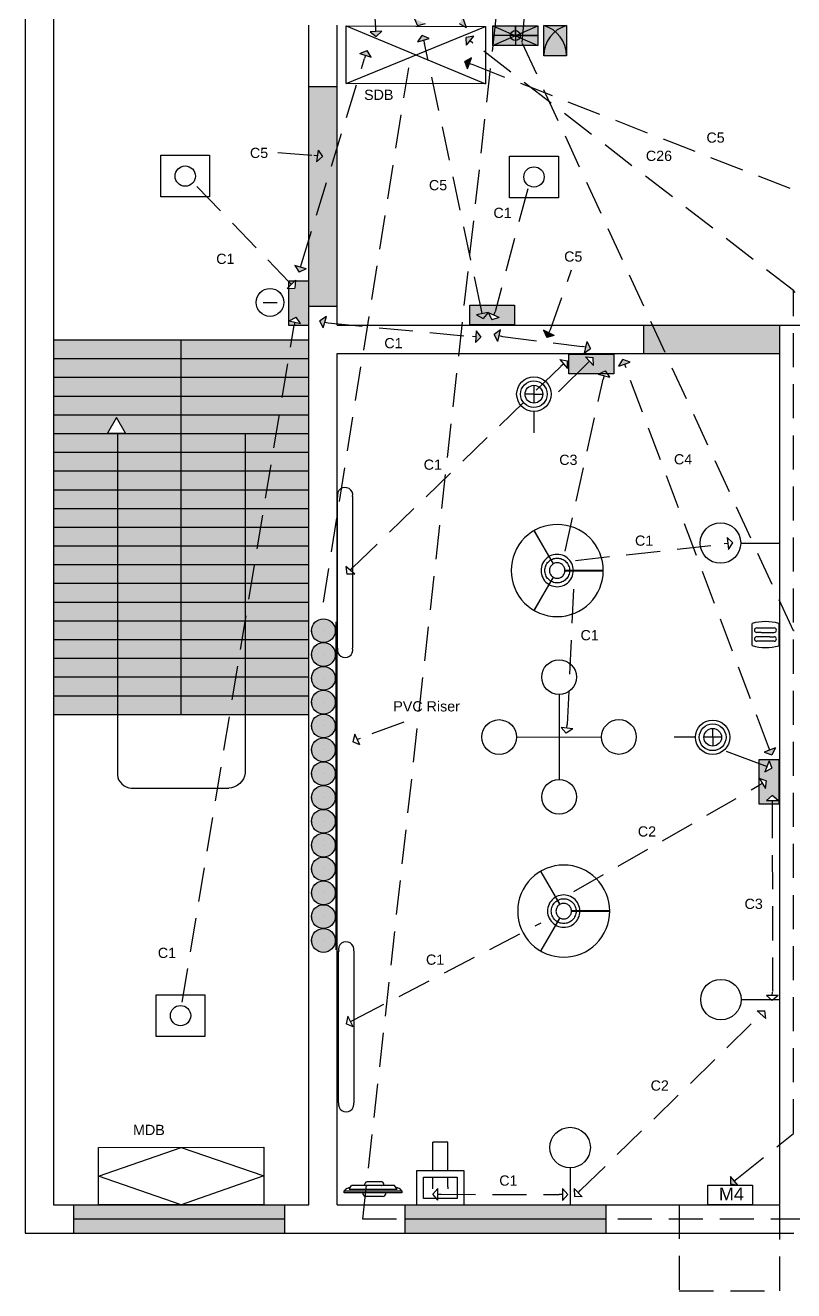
# Model space of a CAD drawing. Header units: feet. Extents: x 388 to 448, y -18 to 246.
# Drawn here: x 397.02 to 419.59, y 179.42 to 216.58 of the extents above; entities that cross this region are included whole.
import ezdxf

# ---------------------------------------------------------------- set-up
doc = ezdxf.new("R2010")
doc.units = ezdxf.units.FT
doc.header["$MEASUREMENT"] = 0
doc.linetypes.add('DASHEDX2', pattern=[1.5, 1, -0.5])
doc.styles.get("Standard").update_dxf_attribs({"font": 'arial.ttf'})

# ---------------------------------------------------------------- blocks, each defined once
blk = doc.blocks.new('FRISBI_PL')
for points in [[(-29.56, -2.91), (-29.13, -5.79), (-28.42, -8.62), (-27.44, -11.37), (-26.19, -14), (-24.7, -16.5), (-22.96, -18.84), (-21, -21), (-18.84, -22.96), (-16.5, -24.7), (-14, -26.19), (-11.37, -27.44), (-8.62, -28.42), (-5.79, -29.13), (-2.91, -29.56), (0, -29.7), (2.91, -29.56), (5.79, -29.13), (8.62, -28.42), (11.37, -27.44), (14, -26.19), (16.5, -24.7), (18.84, -22.96), (21, -21), (22.96, -18.84), (24.7, -16.5), (26.19, -14), (27.44, -11.37), (28.42, -8.62), (29.13, -5.79), (29.56, -2.91), (29.7, 0), (29.56, 2.91), (29.13, 5.79), (28.42, 8.62), (27.44, 11.37), (26.19, 14), (24.7, 16.5), (22.96, 18.84), (21, 21), (18.84, 22.96), (16.5, 24.7), (14, 26.19), (11.37, 27.44), (8.62, 28.42), (5.79, 29.13), (2.91, 29.56), (0, 29.7), (-2.91, 29.56), (-5.79, 29.13), (-8.62, 28.42), (-11.37, 27.44), (-14, 26.19), (-16.5, 24.7), (-18.84, 22.96), (-21, 21), (-22.96, 18.84), (-24.7, 16.5), (-26.19, 14), (-27.44, 11.37), (-28.42, 8.62), (-29.13, 5.79), (-29.56, 2.91), (-29.7, 0)], [(-5.01, 0), (-4.97, -0.56), (-4.88, -1.11), (-4.72, -1.65), (-4.51, -2.17), (-4.24, -2.66), (-3.91, -3.12), (-3.54, -3.54), (-3.12, -3.91), (-2.66, -4.24), (-2.17, -4.51), (-1.65, -4.72), (-1.11, -4.88), (-0.56, -4.97), (0, -5.01), (0.56, -4.97), (1.11, -4.88), (1.65, -4.72), (2.17, -4.51), (2.66, -4.24), (3.12, -3.91), (3.54, -3.54), (3.91, -3.12), (4.24, -2.66), (4.51, -2.17), (4.72, -1.65), (4.88, -1.11), (4.97, -0.56), (5.01, 0), (4.97, 0.56), (4.88, 1.11), (4.72, 1.65), (4.51, 2.17), (4.24, 2.66), (3.91, 3.12), (3.54, 3.54), (3.12, 3.91), (2.66, 4.24), (2.17, 4.51), (1.65, 4.72), (1.11, 4.88), (0.56, 4.97), (0, 5.01), (-0.56, 4.97), (-1.11, 4.88), (-1.65, 4.72), (-2.17, 4.51), (-2.66, 4.24), (-3.12, 3.91), (-3.54, 3.54), (-3.91, 3.12), (-4.24, 2.66), (-4.51, 2.17), (-4.72, 1.65), (-4.88, 1.11), (-4.97, 0.56)]]:
    blk.add_lwpolyline(points, close=True)
for points in [[(-2.41, 4.38), (-14.55, 25.41), (-14.56, 25.42), (-14.57, 25.43), (-14.59, 25.44), (-14.6, 25.45), (-14.62, 25.45), (-14.64, 25.45), (-14.65, 25.45), (-14.67, 25.44), (-14.69, 25.44), (-14.7, 25.43), (-14.71, 25.42), (-14.72, 25.4), (-14.73, 25.39), (-14.74, 25.37), (-14.74, 25.35), (-14.74, 25.34), (-14.73, 25.32), (-14.73, 25.31), (-2.59, 4.28)], [(-5.3, 8.98), (-5.61, 8.8), (-6.56, 8.12), (-7.43, 7.34), (-8.2, 6.46), (-8.87, 5.5), (-9.43, 4.47), (-9.87, 3.39), (-10.19, 2.26), (-10.38, 1.11)], [(10.44, 0.1), (10.37, 1.23), (10.16, 2.38), (9.83, 3.51), (9.38, 4.59), (8.8, 5.61), (8.12, 6.56), (7.34, 7.43), (6.46, 8.2), (5.5, 8.87), (4.47, 9.43), (3.39, 9.87), (2.26, 10.19), (1.11, 10.38), (-0.06, 10.44), (-1.23, 10.37), (-2.38, 10.16), (-3.51, 9.83), (-4.59, 9.38), (-5.12, 9.08)], [(-10.38, 1.11), (-10.44, -0.06), (-10.37, -1.23), (-10.16, -2.38), (-9.83, -3.51), (-9.38, -4.59), (-8.8, -5.61), (-8.12, -6.56), (-7.34, -7.43), (-6.46, -8.2), (-5.5, -8.87), (-5.3, -8.98)], [(-8, 0), (-7.96, 0.78), (-7.84, 1.56), (-7.65, 2.32), (-7.39, 3.06), (-7.05, 3.77), (-6.65, 4.44), (-6.18, 5.07), (-5.65, 5.65), (-5.07, 6.18), (-4.44, 6.65), (-4.08, 6.87)], [(-4.08, -6.87), (-4.44, -6.65), (-5.07, -6.18), (-5.65, -5.65), (-6.18, -5.07), (-6.65, -4.44), (-7.05, -3.77), (-7.39, -3.06), (-7.65, -2.32), (-7.84, -1.56), (-7.96, -0.78), (-8, 0)], [(-3.91, 6.97), (-3.77, 7.05), (-3.06, 7.39), (-2.32, 7.65), (-1.56, 7.84), (-0.78, 7.96), (0, 8), (0.78, 7.96), (1.56, 7.84), (2.32, 7.65), (3.06, 7.39), (3.77, 7.05), (4.44, 6.65), (5.07, 6.18), (5.65, 5.65), (6.18, 5.07), (6.65, 4.44), (7.05, 3.77), (7.39, 3.06), (7.65, 2.32), (7.84, 1.56), (7.96, 0.78), (7.99, 0.1)], [(5, -0.1), (29.28, -0.1), (29.3, -0.1), (29.31, -0.09), (29.33, -0.09), (29.34, -0.08), (29.35, -0.06), (29.36, -0.05), (29.37, -0.03), (29.37, -0.02), (29.37, 0), (29.37, 0.02), (29.37, 0.03), (29.36, 0.05), (29.35, 0.06), (29.34, 0.08), (29.33, 0.09), (29.31, 0.09), (29.3, 0.1), (29.28, 0.1), (5, 0.1)], [(-2.59, -4.28), (-14.73, -25.31), (-14.73, -25.32), (-14.74, -25.34), (-14.74, -25.35), (-14.74, -25.37), (-14.73, -25.39), (-14.72, -25.4), (-14.71, -25.42), (-14.7, -25.43), (-14.69, -25.44), (-14.67, -25.44), (-14.65, -25.45), (-14.64, -25.45), (-14.62, -25.45), (-14.6, -25.45), (-14.59, -25.44), (-14.57, -25.43), (-14.56, -25.42), (-14.55, -25.41), (-2.41, -4.38)], [(-5.12, -9.08), (-4.47, -9.43), (-3.39, -9.87), (-2.26, -10.19), (-1.11, -10.38), (0.06, -10.44), (1.23, -10.37), (2.38, -10.16), (3.51, -9.83), (4.59, -9.38), (5.61, -8.8), (6.56, -8.12), (7.43, -7.34), (8.2, -6.46), (8.87, -5.5), (9.43, -4.47), (9.87, -3.39), (10.19, -2.26), (10.38, -1.11), (10.43, -0.1)], [(7.99, -0.1), (7.96, -0.78), (7.84, -1.56), (7.65, -2.32), (7.39, -3.06), (7.05, -3.77), (6.65, -4.44), (6.18, -5.07), (5.65, -5.65), (5.07, -6.18), (4.44, -6.65), (3.77, -7.05), (3.06, -7.39), (2.32, -7.65), (1.56, -7.84), (0.78, -7.96), (0, -8), (-0.78, -7.96), (-1.56, -7.84), (-2.32, -7.65), (-3.06, -7.39), (-3.77, -7.05), (-3.91, -6.97)]]:
    blk.add_lwpolyline(points)
blk = doc.blocks.new('Tv 05_top_cad-block.com')
at = {"color": 0, "lineweight": -2}
blk.add_line((276, -50), (-311, -50), dxfattribs=at)
for points in [[(101, 0), (-101, 0)], [(-345, -100), (-311, -50)], [(-345, -100), (311, -100)], [(-134, -50), (-126, -18)], [(134, -50), (126, -18)], [(311, -100), (276, -50)], [(110, -200), (-110, -200)]]:
    blk.add_lwpolyline(points, dxfattribs=at)
blk.add_lwpolyline([(-412, -120), (378, -120), (378, -150), (-412, -150)], close=True, dxfattribs=at)
for centre, radius, start, end in [((-101, -25), 25, 90, 164.7609), ((101, -25), 25, 15.2391, 90), ((-285, -257), 187, 103.3665, 132.9123), ((-110, -150), 50, 180, 270), ((-101, -25), 25, 266.5195, 273.4805), ((101, -25), 25, 266.5195, 273.4805), ((110, -150), 50, 270, 0), ((250, -257), 187, 47.0877, 76.6335)]:
    blk.add_arc(centre, radius, start, end, dxfattribs=at)

msp = doc.modelspace()

# ---------------------------------------------------------------- hatches: boundary and pattern name
at = {"linetype": 'Continuous', "true_color": 0x58ba48}
h = msp.add_hatch(color=85, dxfattribs=at)
h.dxf.hatch_style = 1
h.paths.add_polyline_path([(438.667, 201.621), (438.252, 201.621), (438.252, 194.503), (438.667, 194.503)])
h.paths.add_polyline_path([(438.252, 201.621), (437.837, 201.621), (437.837, 194.503), (438.252, 194.503)])
h.paths.add_polyline_path([(436.67, 181.939), (430.242, 181.939), (430.242, 181.524), (436.67, 181.524)])
h.paths.add_polyline_path([(436.67, 181.524), (430.242, 181.524), (430.242, 181.109), (436.67, 181.109)])
h.paths.add_polyline_path([(404.633, 181.939), (401.597, 181.939), (399.168, 181.937), (399.168, 181.939), (398.435, 181.939), (398.435, 181.523), (404.633, 181.526)])
h.paths.add_polyline_path([(404.633, 181.526), (398.435, 181.523), (398.435, 181.109), (404.633, 181.109)])
h.paths.add_polyline_path([(414.069, 181.939), (409.903, 181.939), (409.903, 181.929), (408.514, 181.929), (408.164, 181.93), (408.164, 181.524), (414.069, 181.524)])
h.paths.add_polyline_path([(414.069, 181.524), (408.164, 181.524), (408.164, 181.109), (414.069, 181.109)])
h.paths.add_polyline_path([(408.582, 244.663), (405.165, 244.663), (405.165, 244.248), (408.582, 244.248)])
h.paths.add_polyline_path([(408.582, 244.248), (405.165, 244.248), (405.165, 243.833), (408.582, 243.833)])
h.paths.add_polyline_path([(419.353, 244.663), (415.032, 244.663), (415.032, 244.248), (419.353, 244.248)])
h.paths.add_polyline_path([(419.353, 244.248), (415.032, 244.248), (415.032, 243.833), (419.353, 243.833)])
h.paths.add_polyline_path([(431.892, 244.663), (427.553, 244.663), (427.553, 244.248), (431.892, 244.248)])
h.paths.add_polyline_path([(431.892, 244.248), (427.553, 244.248), (427.553, 243.833), (431.892, 243.833)])
h.paths.add_polyline_path([(438.667, 219.418), (438.252, 219.418), (438.252, 211.777), (438.667, 211.777)])
h.paths.add_polyline_path([(438.252, 219.418), (437.837, 219.418), (437.837, 211.777), (438.252, 211.777)])
at = {"linetype": 'DASHEDX2'}
h = msp.add_hatch(color=106, dxfattribs=at)
h.dxf.hatch_style = 1
h.paths.add_polyline_path([(420.581, 242.862), (420.353, 242.875), (420.603, 242.634)])
h.paths.add_polyline_path([(421.612, 244.178), (421.465, 244.003), (421.615, 243.833), (421.616, 243.833)])
h.paths.add_polyline_path([(425.242, 243.998), (425.092, 244.171), (425.094, 243.833), (425.102, 243.833)])
h.paths.add_polyline_path([(417.731, 182.773), (417.728, 182.544), (417.893, 182.517), (417.946, 182.517)])
h.paths.add_polyline_path([(436.999, 187.911), (436.722, 187.703), (436.95, 187.688)])
h.paths.add_polyline_path([(409.858, 216.837), (409.776, 216.623), (409.839, 216.587), (409.947, 216.587)])
h.paths.add_polyline_path([(410.194, 216.266), (409.969, 216.226), (409.975, 215.997)])
h.paths.add_polyline_path([(409.947, 216.587), (409.839, 216.587), (409.907, 216.549), (409.961, 216.548)])
h.paths.add_polyline_path([(409.961, 216.548), (409.907, 216.549), (409.974, 216.51)])
h.paths.add_polyline_path([(407.492, 216.408), (407.146, 216.391), (407.327, 216.25)])
h.paths.add_polyline_path([(408.452, 216.775), (408.533, 216.587), (408.629, 216.587), (408.764, 216.623)])
h.paths.add_polyline_path([(412.5, 217.437), (412.602, 217.105), (412.693, 217.315)])
h.paths.add_polyline_path([(413.422, 217.637), (413.344, 217.637), (413.318, 217.516), (413.532, 217.436)])
h.paths.add_polyline_path([(413.366, 217.74), (413.344, 217.637), (413.422, 217.637)])
h.paths.add_polyline_path([(404.537, 229.882), (404.589, 229.659), (404.817, 229.677)])
h.paths.add_polyline_path([(404.71, 228.378), (404.484, 228.35), (404.478, 228.121)])
h.paths.add_polyline_path([(411.988, 239.531), (411.759, 239.517), (412.036, 239.308)])
h.paths.add_polyline_path([(427.88, 223.528), (427.674, 223.592), (427.664, 223.592), (427.828, 223.33), (427.85, 223.33)])
h = msp.add_hatch(color=8, dxfattribs=at)
h.dxf.hatch_style = 1
h.paths.add_polyline_path([(431.466, 229.821), (430.15, 229.821), (430.15, 229.247), (431.466, 229.247)])
h.paths.add_polyline_path([(429.411, 229.825), (429.027, 229.825), (428.836, 229.525), (428.982, 229.379), (428.754, 229.396), (428.738, 229.624), (428.836, 229.525), (429.027, 229.825), (428.427, 229.825), (428.425, 229.679), (428.422, 229.576), (428.595, 229.571), (428.417, 229.427), (428.249, 229.581), (428.422, 229.576), (428.425, 229.679), (428.427, 229.825), (428.095, 229.825), (428.095, 229.247), (429.411, 229.247)])
h.paths.add_polyline_path([(435.76, 229.569), (435.883, 229.446), (436.242, 229.816), (435.202, 229.816), (435.202, 229.247), (436.518, 229.247), (436.518, 229.816), (436.242, 229.816), (435.883, 229.446), (436.005, 229.323), (435.777, 229.341)])
h.paths.add_polyline_path([(417.819, 229.809), (417.188, 229.809), (417.188, 229.801), (417.344, 229.54), (417.391, 229.449), (417.545, 229.528), (417.46, 229.316), (417.237, 229.369), (417.391, 229.449), (417.344, 229.54), (417.188, 229.801), (417.188, 229.247), (417.76, 229.247), (417.619, 229.397), (417.791, 229.379), (417.802, 229.482)])
h.paths.add_polyline_path([(414.323, 228.417), (413.534, 228.417), (413.527, 228.394), (413.464, 228.4), (413.232, 227.84), (414.323, 227.84)])
h.paths.add_polyline_path([(413.464, 228.4), (413.309, 228.417), (413.007, 228.417), (413.007, 227.84), (413.232, 227.84)])
h.paths.add_polyline_path([(426.428, 190.967), (425.851, 190.967), (425.851, 189.651), (426.428, 189.651)])
h.paths.add_polyline_path([(419.156, 195.022), (418.578, 195.022), (418.578, 194.9), (418.807, 194.816), (418.87, 194.978), (418.946, 194.762), (418.745, 194.655), (418.807, 194.816), (418.578, 194.9), (418.578, 194.464), (418.794, 194.395), (418.756, 194.169), (418.666, 194.317), (418.578, 194.263), (418.578, 193.706), (418.961, 193.706), (418.961, 193.809), (418.788, 193.809), (418.961, 193.958), (419.135, 193.809), (418.961, 193.809), (418.961, 193.706), (419.156, 193.706)])
h.paths.add_polyline_path([(400.814, 189.019), (401.5, 189.019), (401.5, 189.637), (400.814, 189.637)], flags=9)
h = msp.add_hatch(color=8, dxfattribs=at)
h.dxf.hatch_style = 1
h.paths.add_polyline_path([(405.339, 209.077), (404.956, 209.077), (404.936, 208.864), (404.761, 208.855), (404.761, 207.904), (404.767, 207.902), (404.97, 208.006), (405.103, 207.82), (404.935, 207.861), (404.911, 207.761), (405.339, 207.761)])
h.paths.add_polyline_path([(411.389, 208.362), (410.873, 208.362), (410.82, 208.161), (410.78, 208.066), (410.94, 207.999), (410.723, 207.928), (410.62, 208.132), (410.78, 208.066), (410.82, 208.161), (410.873, 208.362), (410.073, 208.362), (410.073, 207.784), (411.389, 207.784)])
h.paths.add_polyline_path([(406.092, 224.804), (404.776, 224.804), (404.776, 224.247), (406.092, 224.247)])
h.paths.add_polyline_path([(418.504, 229.809), (418.311, 229.809), (418.161, 229.539), (418.308, 229.448), (418.082, 229.413), (418.014, 229.631), (418.161, 229.539), (418.311, 229.809), (417.819, 229.809), (417.802, 229.482), (417.791, 229.379), (417.964, 229.361), (417.8, 229.247), (418.504, 229.247)])
h.paths.add_polyline_path([(414.304, 206.919), (412.988, 206.919), (412.988, 206.342), (413.21, 206.342), (413.591, 206.718), (413.471, 206.843), (413.698, 206.821), (413.711, 206.593), (413.591, 206.718), (413.21, 206.342), (413.857, 206.342), (414.058, 206.435), (414.12, 206.342), (414.304, 206.342)])
h.paths.add_polyline_path([(433.273, 212.179), (431.957, 212.179), (431.957, 211.602), (433.047, 211.602), (433.054, 211.635), (433.273, 211.62)])
at = {"linetype": 'Continuous', "true_color": 0x727430}
h = msp.add_hatch(color=67, dxfattribs=at)
h.dxf.hatch_style = 1
h.paths.add_polyline_path([(411.413, 216.568), (410.755, 216.568), (411.277, 216.339, -0.297702), (411.413, 216.427)])
h.paths.add_polyline_path([(412.071, 216.568), (411.548, 216.339, -0.103722), (411.561, 216.279), (412.071, 216.279)])
h.paths.add_polyline_path([(412.071, 216.568), (411.413, 216.568), (411.413, 216.427, -0.297702), (411.548, 216.339)])
h.paths.add_polyline_path([(411.548, 216.22, -0.297702), (411.413, 216.131), (411.413, 215.991), (412.071, 215.991)])
h.paths.add_polyline_path([(412.071, 216.279), (411.561, 216.279, -0.103722), (411.548, 216.22), (412.071, 215.991)])
h.paths.add_polyline_path([(411.413, 216.131, -0.297702), (411.277, 216.22), (410.755, 215.991), (411.413, 215.991)])
h.paths.add_polyline_path([(411.277, 216.22, -0.103722), (411.264, 216.279), (410.755, 216.279), (410.755, 215.991)])
h.paths.add_polyline_path([(410.755, 216.568), (410.755, 216.279), (411.264, 216.279, -0.103722), (411.277, 216.339)])
h.paths.add_polyline_path([(411.413, 216.427), (411.413, 216.279), (411.548, 216.339, 0.297702)])
h.paths.add_polyline_path([(411.561, 216.279), (411.413, 216.279), (411.548, 216.22, 0.103722)])
h.paths.add_polyline_path([(411.548, 216.339), (411.413, 216.279), (411.561, 216.279, 0.103722)])
h.paths.add_polyline_path([(411.413, 216.427, 0.297702), (411.277, 216.339), (411.413, 216.279)])
h.paths.add_polyline_path([(411.277, 216.339, 0.103722), (411.264, 216.279), (411.413, 216.279)])
h.paths.add_polyline_path([(411.413, 216.279), (411.264, 216.279, 0.103722), (411.277, 216.22)])
h.paths.add_polyline_path([(411.413, 216.279), (411.277, 216.22, 0.297702), (411.413, 216.131)])
h.paths.add_polyline_path([(411.548, 216.22), (411.413, 216.279), (411.413, 216.131, 0.297702)])
at = {"linetype": 'Continuous', "true_color": 0x7aafdf}
h = msp.add_hatch(color=143, dxfattribs=at)
h.dxf.hatch_style = 1
h.paths.add_polyline_path([(412.582, 216.398, 0.104018), (412.246, 216.574), (412.246, 215.688, -0.224337)])
h.paths.add_polyline_path([(412.582, 216.398, 0.224337), (412.246, 215.688), (412.918, 215.688, 0.224337)])
h.paths.add_polyline_path([(412.918, 216.574, 0.104018), (412.582, 216.398, -0.224337), (412.918, 215.688)])
h.paths.add_polyline_path([(412.918, 216.574), (412.246, 216.574, -0.104018), (412.582, 216.398, -0.104018)])
at = {"linetype": 'DASHEDX2', "transparency": 33554687}
h = msp.add_hatch(color=1, dxfattribs=at)
h.dxf.hatch_style = 1
h.paths.add_polyline_path([(410.61, 208.148), (410.27, 208.081), (410.469, 207.968)])
h.paths.add_polyline_path([(408.673, 216.286), (408.549, 216.094), (408.881, 216.192)])
at = {"linetype": 'DASHEDX2'}
h = msp.add_hatch(color=4, dxfattribs=at)
h.dxf.hatch_style = 1
h.paths.add_polyline_path([(407.06, 215.842), (406.849, 215.753), (407.179, 215.647)])
h.paths.add_polyline_path([(405.271, 209.425), (404.939, 209.524), (405.062, 209.332)])
at = {"linetype": 'DASHEDX2', "transparency": 33554687}
h = msp.add_hatch(color=1, dxfattribs=at)
h.dxf.hatch_style = 1
h.paths.add_polyline_path([(410.129, 215.624), (409.927, 215.516), (410.004, 215.301)])
at = {"linetype": 'Continuous', "true_color": 0x939598}
h = msp.add_hatch(color=252, dxfattribs=at)
h.dxf.hatch_style = 1
h.paths.add_polyline_path([(405.347, 208.336), (406.177, 208.336), (406.177, 214.769), (405.347, 214.769)])
at = {"linetype": 'DASHEDX2'}
h = msp.add_hatch(color=8, dxfattribs=at)
h.dxf.hatch_style = 1
h.paths.add_polyline_path([(404.943, 209.077), (404.761, 209.077), (404.761, 209.047), (404.832, 208.972)], flags=17)
h.paths.add_polyline_path([(404.761, 209.047), (404.761, 208.904), (404.832, 208.972)], flags=17)
h.paths.add_polyline_path([(404.935, 207.861), (404.767, 207.902), (404.97, 208.006), (405.103, 207.82), (404.935, 207.861), (404.911, 207.761), (405.339, 207.761), (405.339, 209.077), (404.956, 209.077), (404.936, 208.864), (404.761, 208.855), (404.761, 207.761), (404.911, 207.761)])
at = {"linetype": 'DASHEDX2', "transparency": 33554687}
h = msp.add_hatch(color=1, dxfattribs=at)
h.dxf.hatch_style = 1
h.paths.add_polyline_path([(405.862, 208.033), (405.673, 207.905), (405.77, 207.699)])
h.paths.add_polyline_path([(410.403, 207.425), (410.265, 207.607), (410.243, 207.261)])
at = {"linetype": 'Continuous', "true_color": 0x939598}
h = msp.add_hatch(color=252, dxfattribs=at)
h.dxf.hatch_style = 1
h.paths.add_polyline_path([(419.177, 206.939), (419.177, 207.769), (415.176, 207.769), (415.176, 206.939)])
at = {"linetype": 'DASHEDX2', "transparency": 33554687}
h = msp.add_hatch(color=1, dxfattribs=at)
h.dxf.hatch_style = 1
h.paths.add_polyline_path([(410.975, 207.635), (410.793, 207.497), (410.902, 207.296)])
h.paths.add_polyline_path([(413.511, 207.292), (413.436, 206.953), (413.619, 207.091)])
h = msp.add_hatch(color=1, dxfattribs=at)
h.dxf.hatch_style = 1
h.paths.add_polyline_path([(412.242, 207.625), (412.333, 207.416), (412.554, 207.474)])
at = {"linetype": 'Continuous', "true_color": 0x87a68b}
h = msp.add_hatch(color=252, dxfattribs=at)
h.dxf.hatch_style = 1
h.paths.add_polyline_path([(405.347, 204.042), (403.472, 204.042), (403.472, 203.492), (405.347, 203.492)])
h.paths.add_polyline_path([(403.472, 204.042), (401.597, 204.042), (401.597, 203.492), (403.472, 203.492)])
h.paths.add_polyline_path([(401.597, 207.342), (397.847, 207.342), (397.847, 206.792), (401.597, 206.792)])
h.paths.add_polyline_path([(405.347, 207.342), (401.597, 207.342), (401.597, 206.792), (405.347, 206.792)])
h.paths.add_polyline_path([(405.347, 206.792), (401.597, 206.792), (401.597, 206.242), (405.347, 206.242)])
h.paths.add_polyline_path([(401.597, 206.792), (397.847, 206.792), (397.847, 206.242), (401.597, 206.242)])
h.paths.add_polyline_path([(401.597, 206.242), (397.847, 206.242), (397.847, 205.692), (401.597, 205.692)])
h.paths.add_polyline_path([(405.347, 206.242), (401.597, 206.242), (401.597, 205.692), (405.347, 205.692)])
h.paths.add_polyline_path([(401.597, 205.142), (397.847, 205.142), (397.847, 204.592), (399.428, 204.592), (399.697, 205.059), (399.966, 204.592), (401.597, 204.592)])
h.paths.add_polyline_path([(399.722, 196.892), (397.847, 196.892), (397.847, 196.342), (399.722, 196.342)])
h.paths.add_polyline_path([(405.347, 196.892), (403.472, 196.892), (403.472, 196.342), (405.347, 196.342)])
h.paths.add_polyline_path([(403.472, 196.892), (401.597, 196.892), (401.597, 196.342), (403.472, 196.342)])
h.paths.add_polyline_path([(403.472, 197.992), (401.597, 197.992), (401.597, 197.442), (403.472, 197.442)])
h.paths.add_polyline_path([(403.472, 200.742), (401.597, 200.742), (401.597, 200.192), (403.472, 200.192)])
h.paths.add_polyline_path([(403.472, 202.392), (401.597, 202.392), (401.597, 201.842), (403.472, 201.842)])
h.paths.add_polyline_path([(405.347, 205.142), (401.597, 205.142), (401.597, 204.592), (405.347, 204.592)])
h.paths.add_polyline_path([(405.347, 205.692), (401.597, 205.692), (401.597, 205.142), (405.347, 205.142)])
h.paths.add_polyline_path([(401.597, 205.692), (397.847, 205.692), (397.847, 205.142), (401.597, 205.142)])
h.paths.add_polyline_path([(401.597, 204.592), (399.966, 204.592), (399.722, 204.592), (399.722, 204.042), (401.597, 204.042)])
h.paths.add_polyline_path([(399.722, 204.592), (397.847, 204.592), (397.847, 204.042), (399.722, 204.042)])
h.paths.add_polyline_path([(399.722, 204.042), (397.847, 204.042), (397.847, 203.492), (399.722, 203.492)])
h.paths.add_polyline_path([(401.597, 204.042), (399.722, 204.042), (399.722, 203.492), (401.597, 203.492)])
h.paths.add_polyline_path([(403.472, 204.592), (401.597, 204.592), (401.597, 204.042), (403.472, 204.042)])
h.paths.add_polyline_path([(405.347, 204.592), (403.472, 204.592), (403.472, 204.042), (405.347, 204.042)])
h.paths.add_polyline_path([(405.347, 203.492), (403.472, 203.492), (403.472, 202.942), (405.347, 202.942)])
h.paths.add_polyline_path([(405.347, 202.942), (403.472, 202.942), (403.472, 202.392), (405.347, 202.392)])
h.paths.add_polyline_path([(405.347, 202.392), (403.472, 202.392), (403.472, 201.842), (405.347, 201.842)])
h.paths.add_polyline_path([(405.347, 201.842), (403.472, 201.842), (403.472, 201.292), (405.347, 201.292)])
h.paths.add_polyline_path([(405.347, 200.742), (403.472, 200.742), (403.472, 200.192), (405.347, 200.192)])
h.paths.add_polyline_path([(405.347, 201.292), (403.472, 201.292), (403.472, 200.742), (405.347, 200.742)])
h.paths.add_polyline_path([(403.472, 203.492), (401.597, 203.492), (401.597, 202.942), (403.472, 202.942)])
h.paths.add_polyline_path([(401.597, 203.492), (399.722, 203.492), (399.722, 202.942), (401.597, 202.942)])
h.paths.add_polyline_path([(399.722, 203.492), (397.847, 203.492), (397.847, 202.942), (399.722, 202.942)])
h.paths.add_polyline_path([(405.347, 197.442), (403.472, 197.442), (403.472, 196.892), (405.347, 196.892)])
h.paths.add_polyline_path([(405.347, 197.992), (403.472, 197.992), (403.472, 197.442), (405.347, 197.442)])
h.paths.add_polyline_path([(405.347, 198.542), (403.472, 198.542), (403.472, 197.992), (405.347, 197.992)])
h.paths.add_polyline_path([(405.347, 199.092), (403.472, 199.092), (403.472, 198.542), (405.347, 198.542)])
h.paths.add_polyline_path([(405.347, 199.642), (403.472, 199.642), (403.472, 199.092), (405.347, 199.092)])
h.paths.add_polyline_path([(405.347, 200.192), (403.472, 200.192), (403.472, 199.642), (405.347, 199.642)])
h.paths.add_polyline_path([(403.472, 200.192), (401.597, 200.192), (401.597, 199.642), (403.472, 199.642)])
h.paths.add_polyline_path([(403.472, 201.292), (401.597, 201.292), (401.597, 200.742), (403.472, 200.742)])
h.paths.add_polyline_path([(403.472, 201.842), (401.597, 201.842), (401.597, 201.292), (403.472, 201.292)])
h.paths.add_polyline_path([(403.472, 202.942), (401.597, 202.942), (401.597, 202.392), (403.472, 202.392)])
h.paths.add_polyline_path([(403.472, 199.642), (401.597, 199.642), (401.597, 199.092), (403.472, 199.092)])
h.paths.add_polyline_path([(403.472, 199.092), (401.597, 199.092), (401.597, 198.542), (403.472, 198.542)])
h.paths.add_polyline_path([(403.472, 198.542), (401.597, 198.542), (401.597, 197.992), (403.472, 197.992)])
h.paths.add_polyline_path([(403.472, 197.442), (401.597, 197.442), (401.597, 196.892), (403.472, 196.892)])
h.paths.add_polyline_path([(401.597, 196.892), (399.722, 196.892), (399.722, 196.342), (401.597, 196.342)])
h.paths.add_polyline_path([(401.597, 197.442), (399.722, 197.442), (399.722, 196.892), (401.597, 196.892)])
h.paths.add_polyline_path([(401.597, 197.992), (399.722, 197.992), (399.722, 197.442), (401.597, 197.442)])
h.paths.add_polyline_path([(401.597, 198.542), (399.722, 198.542), (399.722, 197.992), (401.597, 197.992)])
h.paths.add_polyline_path([(401.597, 199.092), (399.722, 199.092), (399.722, 198.542), (401.597, 198.542)])
h.paths.add_polyline_path([(401.597, 202.942), (399.722, 202.942), (399.722, 202.392), (401.597, 202.392)])
h.paths.add_polyline_path([(399.722, 202.942), (397.847, 202.942), (397.847, 202.392), (399.722, 202.392)])
h.paths.add_polyline_path([(399.722, 202.392), (397.847, 202.392), (397.847, 201.842), (399.722, 201.842)])
h.paths.add_polyline_path([(401.597, 202.392), (399.722, 202.392), (399.722, 201.842), (401.597, 201.842)])
h.paths.add_polyline_path([(401.597, 201.842), (399.722, 201.842), (399.722, 201.292), (401.597, 201.292)])
h.paths.add_polyline_path([(399.722, 201.842), (397.847, 201.842), (397.847, 201.292), (399.722, 201.292)])
h.paths.add_polyline_path([(399.722, 201.292), (397.847, 201.292), (397.847, 200.742), (399.722, 200.742)])
h.paths.add_polyline_path([(401.597, 201.292), (399.722, 201.292), (399.722, 200.742), (401.597, 200.742)])
h.paths.add_polyline_path([(401.597, 200.742), (399.722, 200.742), (399.722, 200.192), (401.597, 200.192)])
h.paths.add_polyline_path([(399.722, 200.742), (397.847, 200.742), (397.847, 200.192), (399.722, 200.192)])
h.paths.add_polyline_path([(399.722, 200.192), (397.847, 200.192), (397.847, 199.642), (399.722, 199.642)])
h.paths.add_polyline_path([(401.597, 200.192), (399.722, 200.192), (399.722, 199.642), (401.597, 199.642)])
h.paths.add_polyline_path([(401.597, 199.642), (399.722, 199.642), (399.722, 199.092), (401.597, 199.092)])
h.paths.add_polyline_path([(399.722, 199.642), (397.847, 199.642), (397.847, 199.092), (399.722, 199.092)])
h.paths.add_polyline_path([(399.722, 199.092), (397.847, 199.092), (397.847, 198.542), (399.722, 198.542)])
h.paths.add_polyline_path([(399.722, 198.542), (397.847, 198.542), (397.847, 197.992), (399.722, 197.992)])
h.paths.add_polyline_path([(399.722, 197.992), (397.847, 197.992), (397.847, 197.442), (399.722, 197.442)])
h.paths.add_polyline_path([(399.722, 197.442), (397.847, 197.442), (397.847, 196.892), (399.722, 196.892)])
at = {"linetype": 'DASHEDX2', "transparency": 33554687}
h = msp.add_hatch(color=1, dxfattribs=at)
h.dxf.hatch_style = 1
h.paths.add_polyline_path([(414.567, 206.767), (414.456, 206.567), (414.781, 206.687)])
h.paths.add_polyline_path([(419.05, 195.358), (418.726, 195.233), (418.942, 195.156)])
at = {"linetype": 'Continuous'}
h = msp.add_hatch(color=241, dxfattribs=at)
h.dxf.hatch_style = 1
h.paths.add_polyline_path([(406.119, 189.647), (406.119, 189.761, 0.921393), (405.424, 189.704, 0.921393)])
h.paths.add_polyline_path([(406.119, 190.346), (406.119, 190.46, 0.921393), (405.424, 190.403, 0.921393)])
h.paths.add_polyline_path([(406.119, 191.16, 0.921393), (405.424, 191.103, 0.921393), (406.119, 191.046)])
h.paths.add_polyline_path([(406.119, 191.86, 0.921393), (405.424, 191.803, 0.921393), (406.119, 191.746)])
h.paths.add_polyline_path([(406.119, 192.446), (406.119, 192.56, 0.921393), (405.424, 192.503, 0.921393)])
h.paths.add_polyline_path([(406.119, 198.744), (406.119, 198.858, 0.921393), (405.424, 198.801, 0.921393)])
h.paths.add_polyline_path([(405.424, 198.101, 0.921393), (406.119, 198.044), (406.119, 198.158, 0.921393)])
h.paths.add_polyline_path([(405.424, 197.402, 0.921393), (406.119, 197.345), (406.119, 197.459, 0.921393)])
h.paths.add_polyline_path([(405.424, 196.702, 0.921393), (406.119, 196.645), (406.119, 196.759, 0.921393)])
h.paths.add_polyline_path([(405.424, 196.002, 0.921393), (406.119, 195.945), (406.119, 196.059, 0.921393)])
h.paths.add_polyline_path([(405.424, 195.302, 0.921393), (406.119, 195.245), (406.119, 195.359, 0.921393)])
h.paths.add_polyline_path([(405.424, 194.602, 0.921393), (406.119, 194.545), (406.119, 194.659, 0.921393)])
h.paths.add_polyline_path([(405.424, 193.903, 0.921393), (406.119, 193.846), (406.119, 193.959, 0.921393)])
h.paths.add_polyline_path([(405.424, 193.203, 0.921393), (406.119, 193.146), (406.119, 193.26, 0.921393)])

# ---------------------------------------------------------------- linework, layer by layer
at = {"color": 151, "linetype": 'DASHEDX2', "transparency": 33554687}
for p, q in [((406.932, 181.521), (413.912, 244.352)), ((427.421, 181.516), (406.932, 181.521))]:
    msp.add_line(p, q, dxfattribs=at)
at = {"color": 54, "linetype": 'DASHEDX2'}
for p, q in [((411.614, 216.075), (412.833, 230.455)), ((419.584, 198.797), (411.614, 216.075)), ((435.762, 202.128), (419.584, 198.797))]:
    msp.add_line(p, q, dxfattribs=at)
at = {"color": 103, "linetype": 'DASHEDX2'}
for p, q in [((407.314, 216.502), (406.692, 226.47)), ((419.586, 208.789), (410.165, 216.067)), ((419.581, 184.038), (419.586, 208.789)), ((436.799, 187.889), (419.586, 208.789)), ((417.921, 182.706), (419.581, 184.038))]:
    msp.add_line(p, q, dxfattribs=at)
for p, q in [((397.017, 217.002), (397.017, 207.342)), ((397.847, 217.002), (397.847, 207.342)), ((405.347, 207.769), (405.347, 216.587)), ((406.177, 207.769), (406.177, 216.587)), ((406.177, 214.769), (405.347, 214.769)), ((405.347, 181.939), (405.347, 207.769)), ((406.177, 207.769), (420.007, 207.769)), ((415.176, 207.769), (415.176, 206.939)), ((419.177, 181.939), (419.177, 207.769)), ((397.017, 207.342), (397.017, 181.109)), ((397.847, 207.342), (405.347, 207.342)), ((397.847, 207.342), (397.847, 181.939)), ((401.597, 196.342), (401.597, 207.342)), ((397.847, 206.792), (405.347, 206.792)), ((406.177, 181.939), (406.177, 206.939)), ((406.177, 206.939), (419.177, 206.939)), ((397.847, 206.242), (405.347, 206.242)), ((397.847, 205.692), (405.347, 205.692)), ((397.847, 205.142), (405.347, 205.142)), ((397.847, 204.592), (405.347, 204.592)), ((399.722, 204.592), (399.722, 194.562)), ((403.472, 204.592), (403.472, 194.612)), ((397.847, 204.042), (405.347, 204.042)), ((397.847, 203.492), (405.347, 203.492)), ((397.847, 202.942), (405.347, 202.942)), ((397.847, 202.392), (405.347, 202.392)), ((397.847, 201.842), (405.347, 201.842)), ((397.847, 201.292), (405.347, 201.292)), ((397.847, 200.742), (405.347, 200.742)), ((397.847, 200.192), (405.347, 200.192)), ((397.847, 199.642), (405.347, 199.642)), ((397.847, 199.092), (405.347, 199.092)), ((397.847, 198.542), (405.347, 198.542)), ((397.847, 197.992), (405.347, 197.992)), ((397.847, 197.442), (405.347, 197.442)), ((397.847, 196.892), (405.347, 196.892)), ((397.847, 196.342), (405.347, 196.342)), ((400.127, 194.176), (402.997, 194.176)), ((397.847, 181.939), (405.347, 181.939)), ((406.177, 181.939), (419.177, 181.939)), ((397.017, 181.109), (405.762, 181.109)), ((405.762, 181.109), (419.592, 181.109))]:
    msp.add_line(p, q)
at = {"color": 106, "linetype": 'Continuous'}
for p, q in [((408.452, 216.775), (408.542, 216.565)), ((409.974, 216.51), (409.858, 216.837)), ((407.492, 216.408), (407.146, 216.391)), ((407.146, 216.391), (407.327, 216.25)), ((407.492, 216.408), (407.327, 216.25)), ((408.764, 216.623), (408.542, 216.565)), ((409.974, 216.51), (409.776, 216.623)), ((410.194, 216.266), (409.969, 216.226)), ((409.975, 215.997), (409.969, 216.226)), ((409.975, 215.997), (410.194, 216.266)), ((417.731, 182.773), (417.728, 182.544)), ((417.954, 182.508), (417.728, 182.544)), ((417.954, 182.508), (417.731, 182.773))]:
    msp.add_line(p, q, dxfattribs=at)
at = {"linetype": 'Continuous'}
for p, q in [((406.445, 216.562), (410.538, 214.858)), ((406.445, 214.874), (410.538, 216.546)), ((410.755, 215.991), (412.071, 216.568)), ((410.755, 216.568), (412.071, 215.991)), ((411.413, 216.279), (411.413, 216.568)), ((411.413, 216.568), (411.413, 215.991)), ((412.071, 216.279), (410.755, 216.279)), ((411.413, 216.279), (412.071, 216.279)), ((404.958, 209.092), (404.707, 208.852)), ((404.707, 208.852), (404.936, 208.864)), ((404.958, 209.092), (404.936, 208.864)), ((404.003, 208.441), (404.411, 208.441)), ((405.347, 208.336), (406.177, 208.336)), ((410.94, 207.999), (410.62, 208.132)), ((410.62, 208.132), (410.723, 207.928)), ((404.767, 207.902), (404.97, 208.006)), ((404.767, 207.902), (405.103, 207.82)), ((405.103, 207.82), (404.97, 208.006)), ((410.94, 207.999), (410.723, 207.928)), ((412.682, 205.819), (413.591, 206.718)), ((412.718, 206.764), (412.944, 206.73)), ((412.718, 206.764), (412.944, 206.501)), ((412.944, 206.501), (412.944, 206.73)), ((413.471, 206.843), (413.698, 206.821)), ((413.471, 206.843), (413.711, 206.593)), ((413.711, 206.593), (413.698, 206.821)), ((413.85, 206.338), (414.058, 206.435)), ((413.85, 206.338), (414.184, 206.245)), ((414.184, 206.245), (414.058, 206.435)), ((411.958, 206.007), (411.958, 205.747)), ((411.958, 205.747), (411.698, 205.747)), ((411.958, 205.747), (412.218, 205.747)), ((411.958, 205.747), (411.958, 205.487)), ((411.958, 205.24), (411.958, 204.611)), ((417.632, 201.534), (417.802, 201.381)), ((417.632, 201.534), (417.675, 201.19)), ((417.675, 201.19), (417.802, 201.381)), ((418.033, 201.375), (419.177, 201.375)), ((406.693, 200.457), (406.435, 200.688)), ((406.435, 200.688), (406.465, 200.461)), ((406.693, 200.457), (406.465, 200.461)), ((406.158, 199.062), (406.158, 189.423)), ((405.426, 198.801), (405.426, 198.766)), ((405.774, 198.801), (405.774, 198.801)), ((405.774, 198.801), (405.774, 198.801)), ((406.128, 198.801), (406.124, 198.801)), ((418.635, 198.75), (418.503, 198.75)), ((418.635, 198.623), (418.503, 198.623)), ((418.887, 198.75), (419.018, 198.75)), ((418.887, 198.623), (419.018, 198.623)), ((405.426, 198.101), (405.426, 198.066)), ((405.774, 198.101), (405.774, 198.101)), ((405.774, 198.101), (405.774, 198.101)), ((406.128, 198.101), (406.124, 198.101)), ((405.426, 197.402), (405.426, 197.366)), ((405.774, 197.402), (405.774, 197.402)), ((405.774, 197.402), (405.774, 197.402)), ((406.128, 197.402), (406.124, 197.402)), ((405.426, 196.702), (405.426, 196.666)), ((405.774, 196.702), (405.774, 196.702)), ((405.774, 196.702), (405.774, 196.702)), ((406.128, 196.702), (406.124, 196.702)), ((412.696, 196.928), (412.697, 194.429)), ((405.426, 196.002), (405.426, 195.966)), ((405.774, 196.002), (405.774, 196.002)), ((405.774, 196.002), (405.774, 196.002)), ((406.128, 196.002), (406.124, 196.002)), ((413.098, 195.921), (412.754, 195.962)), ((412.754, 195.962), (412.908, 195.794)), ((413.098, 195.921), (412.908, 195.794)), ((417.209, 195.67), (417.209, 195.93)), ((411.447, 195.678), (413.946, 195.679)), ((416.702, 195.67), (416.073, 195.67)), ((417.209, 195.67), (416.949, 195.67)), ((417.209, 195.67), (417.209, 195.41)), ((417.469, 195.67), (417.209, 195.67)), ((405.426, 195.302), (405.426, 195.266)), ((405.774, 195.302), (405.774, 195.302)), ((405.774, 195.302), (405.774, 195.302)), ((406.128, 195.302), (406.124, 195.302)), ((417.608, 195.258), (418.807, 194.816)), ((418.87, 194.978), (418.745, 194.655)), ((418.745, 194.655), (418.946, 194.762)), ((418.87, 194.978), (418.946, 194.762)), ((405.426, 194.602), (405.426, 194.567)), ((405.774, 194.602), (405.774, 194.602)), ((405.774, 194.602), (405.774, 194.602)), ((406.128, 194.602), (406.124, 194.602)), ((418.576, 194.465), (418.794, 194.395)), ((418.576, 194.465), (418.756, 194.169)), ((418.756, 194.169), (418.794, 194.395)), ((405.426, 193.903), (405.426, 193.867)), ((405.774, 193.903), (405.774, 193.903)), ((405.774, 193.903), (405.774, 193.903)), ((406.128, 193.903), (406.124, 193.903)), ((418.788, 193.809), (418.961, 193.958)), ((418.788, 193.809), (419.135, 193.809)), ((419.135, 193.809), (418.961, 193.958)), ((405.426, 193.203), (405.426, 193.167)), ((405.774, 193.203), (405.774, 193.203)), ((405.774, 193.203), (405.774, 193.203)), ((406.128, 193.203), (406.124, 193.203)), ((405.426, 192.503), (405.426, 192.467)), ((405.774, 192.503), (405.774, 192.503)), ((405.774, 192.503), (405.774, 192.503)), ((406.128, 192.503), (406.124, 192.503)), ((405.426, 191.803), (405.426, 191.767)), ((405.774, 191.803), (405.774, 191.803)), ((405.774, 191.803), (405.774, 191.803)), ((406.128, 191.803), (406.124, 191.803)), ((405.426, 191.103), (405.426, 191.067)), ((405.774, 191.103), (405.774, 191.103)), ((405.774, 191.103), (405.774, 191.103)), ((406.128, 191.103), (406.124, 191.103)), ((405.426, 190.403), (405.426, 190.368)), ((405.774, 190.403), (405.774, 190.403)), ((405.774, 190.403), (405.774, 190.403)), ((406.128, 190.403), (406.124, 190.403)), ((405.426, 189.704), (405.426, 189.668)), ((405.774, 189.704), (405.774, 189.704)), ((405.774, 189.704), (405.774, 189.704)), ((406.128, 189.704), (406.124, 189.704)), ((419.134, 188.082), (418.787, 188.087)), ((418.787, 188.087), (418.958, 187.936)), ((419.134, 188.082), (418.958, 187.936)), ((418.048, 187.966), (419.177, 187.966)), ((406.493, 187.478), (406.441, 187.255)), ((406.653, 187.17), (406.493, 187.478)), ((418.511, 187.636), (418.739, 187.636)), ((418.511, 187.636), (418.774, 187.41)), ((418.774, 187.41), (418.739, 187.636)), ((406.653, 187.17), (406.441, 187.255)), ((399.168, 182.781), (401.597, 183.627)), ((401.597, 183.627), (404.027, 182.786)), ((408.99, 182.948), (408.99, 183.779)), ((409.427, 183.779), (408.99, 183.779)), ((409.427, 182.948), (409.427, 183.779)), ((413.021, 183.026), (413.021, 181.939)), ((401.597, 181.939), (399.168, 182.781)), ((404.027, 182.786), (401.597, 181.939)), ((408.99, 182.472), (408.99, 182.75)), ((409.427, 182.472), (409.427, 182.75)), ((409.134, 182.421), (408.986, 182.247)), ((409.136, 182.075), (408.986, 182.247)), ((409.136, 182.075), (409.134, 182.421)), ((412.802, 182.415), (412.951, 182.241)), ((412.802, 182.415), (412.802, 182.068)), ((412.802, 182.068), (412.951, 182.241)), ((413.379, 182.169), (413.136, 182.416)), ((413.136, 182.416), (413.151, 182.188)), ((413.379, 182.169), (413.151, 182.188)), ((398.435, 181.939), (398.435, 181.109)), ((404.633, 181.939), (404.633, 181.109)), ((408.164, 181.939), (408.164, 181.109)), ((414.069, 181.939), (414.069, 181.109)), ((398.435, 181.523), (404.633, 181.526)), ((408.164, 181.524), (414.069, 181.524))]:
    msp.add_line(p, q, dxfattribs=at)
at = {"linetype": 'DASHEDX2'}
for p, q in [((407.319, 216.399), (407.314, 216.502)), ((402.059, 211.849), (404.761, 209.047)), ((411.775, 211.774), (410.82, 208.161)), ((404.832, 208.972), (404.761, 209.047)), ((410.78, 208.066), (410.82, 208.161)), ((401.625, 187.889), (404.911, 207.761)), ((404.935, 207.861), (404.911, 207.761)), ((412.831, 206.633), (412.753, 206.566)), ((406.633, 200.649), (412.753, 206.566)), ((414.017, 206.291), (413.989, 206.192)), ((412.879, 201.141), (413.989, 206.192)), ((413.18, 200.865), (417.551, 201.349)), ((417.654, 201.362), (417.551, 201.349)), ((406.564, 200.572), (406.633, 200.649)), ((413.123, 200.018), (412.938, 196.044)), ((412.926, 195.942), (412.938, 196.044)), ((413.132, 191.14), (418.578, 194.263)), ((418.666, 194.317), (418.578, 194.263)), ((418.961, 193.809), (418.961, 193.706)), ((418.961, 193.706), (418.962, 188.188)), ((406.664, 187.371), (412.167, 190.219)), ((418.961, 188.085), (418.962, 188.188)), ((406.573, 187.324), (406.664, 187.371)), ((413.331, 182.365), (418.632, 187.532)), ((409.135, 182.248), (409.238, 182.249)), ((409.238, 182.249), (412.699, 182.241)), ((412.802, 182.241), (412.699, 182.241)), ((413.258, 182.292), (413.331, 182.365)), ((416.229, 181.939), (416.229, 179.417)), ((419.177, 179.417), (419.177, 181.939)), ((416.229, 179.417), (419.177, 179.417))]:
    msp.add_line(p, q, dxfattribs=at)
at = {"color": 1, "linetype": 'Continuous', "transparency": 33554687}
for p, q in [((408.549, 216.094), (408.673, 216.286)), ((408.549, 216.094), (408.881, 216.192)), ((408.881, 216.192), (408.673, 216.286)), ((410.129, 215.624), (409.927, 215.516)), ((410.004, 215.301), (410.129, 215.624)), ((410.004, 215.301), (409.927, 215.516)), ((410.61, 208.148), (410.27, 208.081)), ((410.61, 208.148), (410.469, 207.968)), ((405.862, 208.033), (405.673, 207.905)), ((405.77, 207.699), (405.673, 207.905)), ((405.77, 207.699), (405.862, 208.033)), ((410.27, 208.081), (410.469, 207.968)), ((410.265, 207.607), (410.243, 207.261)), ((410.243, 207.261), (410.403, 207.425)), ((410.265, 207.607), (410.403, 207.425)), ((410.975, 207.635), (410.793, 207.497)), ((410.902, 207.296), (410.793, 207.497)), ((410.902, 207.296), (410.975, 207.635)), ((412.554, 207.474), (412.242, 207.625)), ((412.242, 207.625), (412.333, 207.416)), ((412.554, 207.474), (412.333, 207.416)), ((413.511, 207.292), (413.436, 206.953)), ((413.436, 206.953), (413.619, 207.091)), ((413.511, 207.292), (413.619, 207.091)), ((414.456, 206.567), (414.567, 206.767)), ((414.456, 206.567), (414.781, 206.687)), ((414.781, 206.687), (414.567, 206.767)), ((419.05, 195.358), (418.726, 195.233)), ((418.726, 195.233), (418.942, 195.156)), ((419.05, 195.358), (418.942, 195.156))]:
    msp.add_line(p, q, dxfattribs=at)
at = {"color": 1, "linetype": 'DASHEDX2', "transparency": 33554687}
for p, q in [((408.715, 216.143), (408.744, 216.044)), ((410.42, 208.216), (408.744, 216.044)), ((410.066, 215.462), (410.162, 215.425)), ((410.162, 215.425), (423.096, 210.383)), ((412.443, 207.643), (413.063, 209.402)), ((410.44, 208.115), (410.42, 208.216)), ((405.816, 207.866), (405.916, 207.838)), ((405.916, 207.838), (410.151, 207.441)), ((410.254, 207.434), (410.151, 207.441)), ((410.939, 207.466), (411.039, 207.444)), ((411.039, 207.444), (413.373, 207.145)), ((412.398, 207.55), (412.443, 207.643)), ((413.474, 207.123), (413.373, 207.145)), ((414.618, 206.627), (414.654, 206.53)), ((418.851, 195.392), (414.654, 206.53)), ((418.888, 195.296), (418.851, 195.392))]:
    msp.add_line(p, q, dxfattribs=at)
at = {"color": 106, "linetype": 'DASHEDX2'}
for p, q in [((410.085, 216.132), (410.165, 216.067)), ((417.842, 182.64), (417.921, 182.706))]:
    msp.add_line(p, q, dxfattribs=at)
at = {"color": 4, "linetype": 'DASHEDX2'}
for p, q in [((405.134, 209.574), (406.983, 215.602)), ((407.014, 215.7), (406.983, 215.602)), ((405.105, 209.475), (405.134, 209.574))]:
    msp.add_line(p, q, dxfattribs=at)
at = {"color": 4, "linetype": 'Continuous'}
for p, q in [((406.849, 215.753), (407.06, 215.842)), ((406.849, 215.753), (407.179, 215.647)), ((407.179, 215.647), (407.06, 215.842)), ((405.271, 209.425), (404.939, 209.524)), ((404.939, 209.524), (405.062, 209.332)), ((405.271, 209.425), (405.062, 209.332))]:
    msp.add_line(p, q, dxfattribs=at)
at = {"color": 191, "linetype": 'DASHEDX2'}
msp.add_line((405.775, 199.637), (408.279, 215.329), dxfattribs=at)
at = {"color": 4, "linetype": 'DASHEDX2', "transparency": 33554687}
for p in [(404.437, 212.846), (405.598, 212.745)]:
    msp.add_line(p, (405.496, 212.759), dxfattribs=at)
at = {"color": 4, "linetype": 'Continuous', "transparency": 33554687}
for p, q in [((405.621, 212.917), (405.574, 212.573)), ((405.574, 212.573), (405.745, 212.725)), ((405.621, 212.917), (405.745, 212.725))]:
    msp.add_line(p, q, dxfattribs=at)
at = {"linetype": 'Continuous', "transparency": 33554687}
for p, q in [((406.139, 199.062), (406.139, 189.423)), ((406.148, 199.062), (406.148, 189.423)), ((406.168, 199.062), (406.168, 189.423)), ((406.694, 195.759), (406.636, 195.538)), ((406.845, 195.447), (406.636, 195.538)), ((406.845, 195.447), (406.694, 195.759))]:
    msp.add_line(p, q, dxfattribs=at)
at = {"linetype": 'DASHEDX2', "transparency": 33554687}
for p in [(408.136, 196.117), (406.77, 195.603)]:
    msp.add_line(p, (406.863, 195.648), dxfattribs=at)
at = {"linetype": 'Continuous'}
for points in [[(406.445, 216.562), (410.538, 216.546), (410.538, 214.858), (406.445, 214.874)], [(410.755, 216.568), (412.071, 216.568), (412.071, 215.991), (410.755, 215.991)], [(412.246, 216.574), (412.918, 216.574), (412.918, 215.688), (412.246, 215.688)], [(400.999, 212.765), (402.432, 212.765), (402.432, 211.538), (400.999, 211.538)], [(411.243, 212.74), (412.676, 212.74), (412.676, 211.513), (411.243, 211.513)], [(405.339, 209.077), (405.339, 207.761), (404.761, 207.761), (404.761, 209.077)], [(410.073, 208.362), (411.389, 208.362), (411.389, 207.784), (410.073, 207.784)], [(412.988, 206.919), (414.304, 206.919), (414.304, 206.342), (412.988, 206.342)], [(419.156, 195.022), (419.156, 193.706), (418.578, 193.706), (418.578, 195.022)], [(400.861, 188.109), (402.294, 188.109), (402.294, 186.882), (400.861, 186.882)], [(399.168, 183.625), (404.027, 183.63), (404.027, 181.942), (399.168, 181.937)], [(409.903, 181.929), (408.514, 181.929), (408.514, 182.948), (409.903, 182.948)], [(409.705, 182.127), (408.713, 182.127), (408.713, 182.75), (409.705, 182.75)], [(417.063, 182.517), (418.379, 182.517), (418.379, 181.94), (417.063, 181.94)]]:
    msp.add_lwpolyline(points, close=True, dxfattribs=at)
at = {"color": 18, "true_color": 0x000000}
msp.add_lwpolyline([(399.697, 205.059), (399.432, 204.6), (399.962, 204.6)], close=True, dxfattribs=at)
at = {"linetype": 'Continuous'}
for points in [[(406.191, 198.283), (406.191, 202.744)], [(406.633, 202.744), (406.633, 198.283)], [(418.371, 198.364), (418.371, 199.013)], [(418.503, 198.881), (419.018, 198.881)], [(419.15, 199.013), (419.15, 198.36)], [(419.018, 198.492), (418.503, 198.492)], [(418.635, 198.75), (418.887, 198.75)], [(418.887, 198.623), (418.635, 198.623)], [(406.222, 184.939), (406.222, 189.399)], [(406.664, 189.399), (406.664, 184.939)], [(408.99, 182.404), (408.99, 182.472)], [(409.427, 182.472), (409.427, 182.404)]]:
    msp.add_lwpolyline(points, dxfattribs=at)
for centre, radius in [((411.413, 216.279), 0.148), ((401.716, 212.152), 0.298), ((411.96, 212.126), 0.298), ((404.207, 208.441), 0.408), ((411.958, 205.747), 0.507), ((411.958, 205.747), 0.392), ((411.958, 205.747), 0.26), ((417.438, 201.375), 0.595), ((412.696, 197.438), 0.51), ((410.937, 195.678), 0.51), ((414.456, 195.679), 0.51), ((417.209, 195.67), 0.507), ((417.209, 195.67), 0.392), ((417.209, 195.67), 0.26), ((412.697, 193.919), 0.51), ((417.453, 187.966), 0.595), ((401.578, 187.495), 0.298), ((413.021, 183.621), 0.595)]:
    msp.add_circle(centre, radius, dxfattribs=at)
at = {"color": 18, "linetype": 'Continuous', "true_color": 0x000000}
for centre in [(405.774, 198.801), (405.774, 198.101), (405.774, 197.402), (405.774, 196.702), (405.774, 196.002), (405.774, 195.302), (405.774, 194.602), (405.774, 193.903), (405.774, 193.203), (405.774, 192.503), (405.774, 191.803), (405.774, 191.103), (405.774, 190.403), (405.774, 189.704)]:
    msp.add_circle(centre, 0.35, dxfattribs=at)
at = {"linetype": 'Continuous'}
for centre, radius, start, end in [((413.166, 215.688), 0.92, 105.6694, 180), ((411.998, 215.688), 0.92, 0, 74.3306), ((406.41, 202.781), 0.226, 350.4875, 194.2323), ((418.761, 197.685), 1.384, 73.6617, 106.3383), ((418.503, 198.815), 0.0658, 90, 270), ((419.018, 198.815), 0.0658, 270, 90), ((418.503, 198.558), 0.0658, 90, 270), ((419.018, 198.558), 0.0658, 270, 90), ((406.412, 198.237), 0.226, 168.1276, 11.8724), ((418.768, 199.69), 1.384, 253.3624, 286.0395), ((406.442, 189.437), 0.226, 350.4875, 194.2323), ((406.443, 184.892), 0.226, 168.1276, 11.8724)]:
    msp.add_arc(centre, radius, start, end, dxfattribs=at)
for points in [[(399.722, 194.562), (399.722, 194.376), (399.94, 194.176), (400.127, 194.176)], [(403.472, 194.612), (403.472, 194.397), (403.212, 194.176), (402.997, 194.176)]]:
    msp.add_open_spline(points, degree=3, dxfattribs=at)

# ---------------------------------------------------------------- block references
for name, p, xscale, yscale, zscale in [('FRISBI_PL', (412.642, 200.568), 0.04552201153844953, 0.04552201153844953, 0.04552201153844953), ('FRISBI_PL', (412.833, 190.564), 0.04552201153844953, 0.04552201153844953, 0.04552201153844953), ('Tv 05_top_cad-block.com', (407.271, 182.612), 0.002147238879846518, 0.002147238879846518, 0.002147238879846518)]:
    msp.add_blockref(name, p, dxfattribs=dict(xscale=xscale, yscale=yscale, zscale=zscale))

# ---------------------------------------------------------------- texts
at = {"color": 1, "linetype": 'DASHEDX2', "transparency": 33554687, "char_height": 0.3, "attachment_point": 1}
for s, insert in [('SDB', (406.97, 214.689)), ('C5', (417.025, 213.433)), ('C5', (408.874, 212.036)), ('C5', (412.846, 209.94)), ('C1', (407.564, 207.396)), ('C4', (416.071, 203.985)), ('MDB', (400.184, 184.289))]:
    msp.add_mtext_dynamic_manual_height_columns(s, width=7.73742, gutter_width=1, heights=[0], dxfattribs=dict(at, insert=insert))
at = {"color": 4, "linetype": 'DASHEDX2', "transparency": 33554687, "insert": (403.616, 212.983), "char_height": 0.3, "attachment_point": 1}
msp.add_mtext_dynamic_manual_height_columns('C5', width=7.73742, gutter_width=1, heights=[0], dxfattribs=at)
at = {"color": 106, "linetype": 'DASHEDX2', "insert": (415.247, 212.897), "char_height": 0.3, "attachment_point": 1}
msp.add_mtext_dynamic_manual_height_columns('C26', width=3.75265, gutter_width=1, heights=[0], dxfattribs=at)
at = {"linetype": 'DASHEDX2', "char_height": 0.3, "attachment_point": 1}
for s, width, insert in [('C1', 7.73742, (410.768, 211.222)), ('C1', 7.73742, (402.626, 209.872)), ('C1', 7.73742, (408.72, 203.827)), ('C3', 7.46661, (412.702, 203.969)), ('C1', 7.73742, (414.927, 201.596)), ('C1', 7.73742, (413.328, 198.819)), ('C2', 5.06801, (415.011, 193.055)), ('C3', 7.46661, (418.146, 190.928)), ('C1', 7.73742, (400.91, 189.488)), ('C1', 7.73742, (408.787, 189.289)), ('C2', 5.06801, (415.386, 185.592)), ('C1', 7.73742, (410.94, 182.802))]:
    msp.add_mtext_dynamic_manual_height_columns(s, width=width, gutter_width=1, heights=[0], dxfattribs=dict(at, insert=insert))
at = {"linetype": 'DASHEDX2', "transparency": 33554687, "insert": (407.828, 196.729), "char_height": 0.3, "attachment_point": 1}
msp.add_mtext_dynamic_manual_height_columns('PVC Riser', width=5.06801, gutter_width=1, heights=[0], dxfattribs=at)
at = {"color": 3, "linetype": 'DASHEDX2', "insert": (417.391, 182.447), "char_height": 0.38, "attachment_point": 1}
msp.add_mtext_dynamic_manual_height_columns('M4', width=4.69875, gutter_width=1, heights=[0], dxfattribs=at)

doc.saveas('drawing.dxf')
